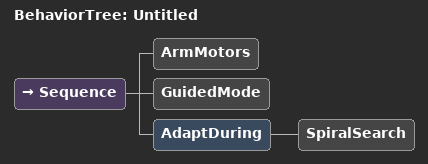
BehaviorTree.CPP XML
<root BTCPP_format="4">
  <BehaviorTree ID="Untitled">
	<Sequence>
		<ArmMotors/>
		<GuidedMode/>
		<AdaptDuring>
			<SpiralSearch/>
		</AdaptDuring>
	</Sequence>
  </BehaviorTree>
</root>
